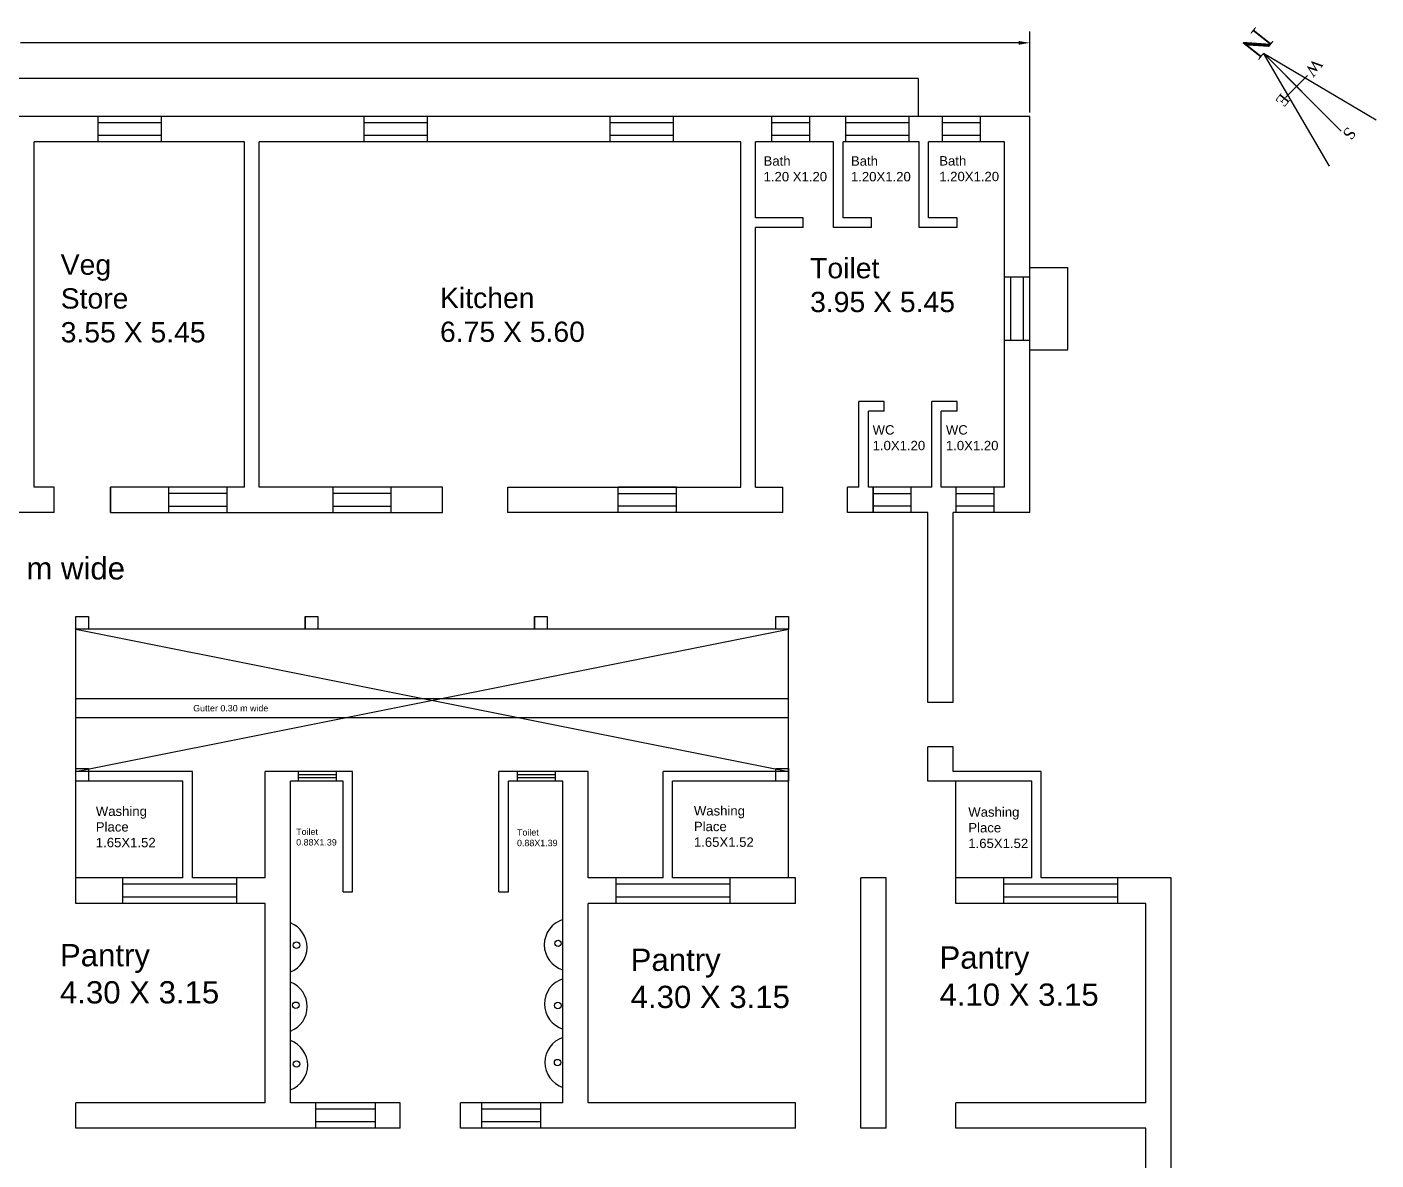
# Model space of a CAD drawing. Header units: inches. Extents: x 101 to 668, y -217 to 99.
# Drawn here: x 326.68 to 347.97, y 80.8 to 98.69 of the extents above; entities that cross this region are included whole.
import ezdxf

# ---------------------------------------------------------------- set-up
doc = ezdxf.new("R2010")
doc.units = ezdxf.units.IN
doc.header["$MEASUREMENT"] = 0
doc.layers.add('WALL', color=7, linetype='Continuous', lineweight=30)
doc.layers.add('window', color=7, linetype='Continuous', lineweight=13)
doc.styles.add('PRASAD', font='arial.ttf')
doc.styles.get("Standard").update_dxf_attribs({"font": 'arial.ttf'})
doc.dimstyles.get("Standard").update_dxf_attribs({"dimtxt": 0.18, "dimasz": 0.18, "dimexe": 0.18, "dimexo": 0.0625, "dimgap": 0.09, "dimtad": 0, "dimtih": 1, "dimtoh": 1, "dimdec": 4, "dimzin": 0, "dimdsep": 46, "dimtxsty": 'Standard', "dimcen": 0.09, "dimadec": 0, "dimazin": 0, "dimtfac": 1, "dimtdec": 4, "dimtofl": 0, "dimtmove": 0, "dimatfit": 3, "dimfxl": 1, "dimtolj": 1, "dimtzin": 0, "dimarcsym": 0})

# ---------------------------------------------------------------- blocks, each defined once
blk = doc.blocks.new('*D160')
at = {"color": 0, "lineweight": -2}
for p, q in [((309.578, 97.338), (309.578, 98.619)), ((342.508, 97.338), (342.508, 98.619)), ((309.758, 98.439), (325.51, 98.439)), ((342.328, 98.439), (326.576, 98.439))]:
    blk.add_line(p, q, dxfattribs=at)
at = {"color": 0}
for points in [[(309.758, 98.469), (309.758, 98.409), (309.578, 98.439)], [(342.328, 98.469), (342.328, 98.409), (342.508, 98.439)]]:
    blk.add_solid(points, dxfattribs=at)
at = {"layer": 'Defpoints', "color": 0}
for p in [(342.508, 98.439), (309.578, 97.276), (342.508, 97.276)]:
    blk.add_point(p, dxfattribs=at)
at = {"color": 0, "insert": (326.043, 98.439), "char_height": 0.18, "attachment_point": 5}
blk.add_mtext('\\A1;32.9300', dxfattribs=at)

msp = doc.modelspace()

# ---------------------------------------------------------------- linework, layer by layer
for p, q in [((340.74551, 97.87562), (311.07517, 97.87562)), ((340.74551, 97.87562), (340.74551, 97.27562)), ((342.50818, 97.27562), (309.57818, 97.27562)), ((327.79454, 97.27562), (327.79454, 96.87562)), ((328.79454, 97.17562), (327.79454, 97.17562)), ((328.79454, 97.27562), (328.79454, 96.87562)), ((331.99468, 97.27562), (331.99468, 96.87562)), ((332.99468, 97.17562), (331.99468, 97.17562)), ((332.99468, 97.27562), (332.99468, 96.87562)), ((335.87764, 97.27562), (335.87764, 96.87562)), ((336.87764, 97.17562), (335.87764, 97.17562)), ((336.87764, 97.27562), (336.87764, 96.87562)), ((338.4342, 96.87562), (338.4342, 97.27562)), ((339.0342, 97.17562), (338.4342, 97.17562)), ((339.0342, 96.87562), (339.0342, 97.27562)), ((339.59551, 97.27562), (339.59551, 96.87562)), ((340.59551, 97.17562), (339.59551, 97.17562)), ((340.59551, 97.27562), (340.59551, 96.87562)), ((341.13001, 96.87562), (341.13001, 97.27562)), ((341.73001, 97.17562), (341.13001, 97.17562)), ((341.73001, 96.87562), (341.73001, 97.27562)), ((342.50818, 91.02562), (342.50818, 97.27562)), ((328.79454, 96.97562), (327.79454, 96.97562)), ((332.99468, 96.97562), (331.99468, 96.97562)), ((336.87764, 96.97562), (335.87764, 96.97562)), ((339.0342, 96.97562), (338.4342, 96.97562)), ((340.59551, 96.97562), (339.59551, 96.97562)), ((341.73001, 96.97562), (341.13001, 96.97562)), ((330.1138, 96.87562), (326.79296, 96.87562)), ((326.79296, 91.42562), (326.79296, 96.87562)), ((330.1138, 91.42562), (330.1138, 96.87562)), ((334.61154, 96.87562), (330.3438, 96.87562)), ((330.3438, 91.42562), (330.3438, 96.87562)), ((337.9468, 96.87562), (334.61154, 96.87562)), ((337.9468, 94.40562), (337.9468, 96.87562)), ((339.40818, 96.87562), (338.1768, 96.87562)), ((338.1768, 95.67562), (338.1768, 96.87562)), ((339.40818, 96.87562), (338.1768, 96.87562)), ((338.1768, 95.67562), (338.1768, 96.87562)), ((339.40818, 95.52562), (339.40818, 96.87562)), ((340.75818, 96.87562), (339.55818, 96.87562)), ((339.55818, 95.67562), (339.55818, 96.87562)), ((340.75818, 96.87562), (339.55818, 96.87562)), ((340.75818, 95.52562), (340.75818, 96.87562)), ((342.10818, 96.87562), (340.90818, 96.87562)), ((340.90818, 95.67562), (340.90818, 96.87562)), ((342.10818, 96.87562), (340.90818, 96.87562)), ((342.10818, 91.42562), (342.10818, 96.87562)), ((342.10818, 91.42562), (342.10818, 96.87562)), ((338.9268, 95.67562), (338.1768, 95.67562)), ((338.9268, 95.52562), (338.9268, 95.67562)), ((340.00818, 95.67562), (339.55818, 95.67562)), ((340.00818, 95.52562), (340.00818, 95.67562)), ((341.35818, 95.67562), (340.90818, 95.67562)), ((341.35818, 95.52562), (341.35818, 95.67562)), ((341.35818, 95.52562), (341.35818, 95.67562)), ((338.1768, 94.40562), (338.1768, 95.52562)), ((338.9268, 95.52562), (338.1768, 95.52562)), ((340.00818, 95.52562), (339.40818, 95.52562)), ((341.35818, 95.52562), (340.75818, 95.52562)), ((342.50818, 94.89476), (343.10818, 94.89476)), ((343.10818, 93.59476), (343.10818, 94.89476)), ((342.10818, 94.74476), (342.50818, 94.74476)), ((342.20818, 93.74476), (342.20818, 94.74476)), ((342.40818, 93.74476), (342.40818, 94.74476)), ((337.9468, 91.42562), (337.9468, 94.40562)), ((338.1768, 91.42562), (338.1768, 94.40562)), ((342.10818, 93.74476), (342.50818, 93.74476)), ((342.50818, 93.59476), (343.10818, 93.59476)), ((339.80818, 91.42562), (339.80818, 92.77562)), ((340.20818, 92.77562), (339.80818, 92.77562)), ((339.95818, 91.42562), (339.95818, 92.62562)), ((340.20818, 92.62562), (339.95818, 92.62562)), ((340.20818, 92.62562), (340.20818, 92.77562)), ((340.95818, 91.42562), (340.95818, 92.77562)), ((341.35818, 92.77562), (340.95818, 92.77562)), ((341.10818, 91.42562), (341.10818, 92.62562)), ((341.35818, 92.62562), (341.10818, 92.62562)), ((341.35818, 92.62562), (341.35818, 92.77562)), ((327.10818, 91.42562), (326.79296, 91.42562)), ((327.10818, 91.02562), (327.10818, 91.42562)), ((327.99818, 91.02562), (327.99818, 91.42562)), ((330.1138, 91.42562), (327.99818, 91.42562)), ((327.99818, 91.42562), (327.99818, 91.02562)), ((328.91818, 91.02562), (328.91818, 91.42562)), ((329.83818, 91.02562), (329.83818, 91.42562)), ((333.23818, 91.42562), (330.3438, 91.42562)), ((331.50818, 91.02562), (331.50818, 91.42562)), ((332.42818, 91.02562), (332.42818, 91.42562)), ((333.23818, 91.02562), (333.23818, 91.42562)), ((334.26818, 91.02562), (334.26818, 91.42562)), ((334.26818, 91.42562), (337.9468, 91.42562)), ((336.92818, 91.42562), (336.00818, 91.42562)), ((336.00818, 91.02562), (336.00818, 91.42562)), ((336.92818, 91.02562), (336.92818, 91.42562)), ((338.1768, 91.42562), (338.60818, 91.42562)), ((338.60818, 91.02562), (338.60818, 91.42562)), ((339.80818, 91.42562), (339.62818, 91.42562)), ((339.80818, 91.42562), (339.62818, 91.42562)), ((339.62818, 91.02562), (339.62818, 91.42562)), ((339.80818, 91.42562), (339.62818, 91.42562)), ((339.80818, 91.42562), (339.62818, 91.42562)), ((340.95818, 91.42562), (339.95818, 91.42562)), ((339.97818, 91.42562), (339.95818, 91.42562)), ((340.95818, 91.42562), (339.95818, 91.42562)), ((339.97818, 91.42562), (339.95818, 91.42562)), ((340.03302, 91.42562), (340.03302, 91.02562)), ((340.03302, 91.02562), (340.03302, 91.42562)), ((340.63302, 91.02562), (340.63302, 91.42562)), ((342.10818, 91.42562), (341.10818, 91.42562)), ((342.10818, 91.42562), (341.10818, 91.42562)), ((341.34343, 91.02562), (341.34343, 91.42562)), ((341.94343, 91.02562), (341.94343, 91.42562)), ((329.83818, 91.32562), (328.91818, 91.32562)), ((332.42818, 91.32562), (331.50818, 91.32562)), ((336.00818, 91.32562), (336.92818, 91.32562)), ((340.03302, 91.32562), (340.63302, 91.32562)), ((341.34343, 91.32562), (341.94343, 91.32562)), ((327.10818, 91.02562), (323.11818, 91.02562)), ((327.99818, 91.02562), (333.23818, 91.02562)), ((328.91818, 91.12562), (329.83818, 91.12562)), ((331.50818, 91.12562), (332.42818, 91.12562)), ((338.60818, 91.02562), (334.26818, 91.02562)), ((336.92818, 91.12562), (336.00818, 91.12562)), ((340.89818, 91.02562), (339.62818, 91.02562)), ((339.97818, 91.02562), (339.62818, 91.02562)), ((340.63302, 91.12562), (340.03302, 91.12562)), ((340.89818, 88.02562), (340.89818, 91.02562)), ((342.50818, 91.02562), (341.29818, 91.02562)), ((341.29818, 88.02562), (341.29818, 91.02562)), ((341.94343, 91.12562), (341.34343, 91.12562)), ((327.44818, 89.18562), (327.44818, 89.38562)), ((327.44818, 89.38562), (327.64818, 89.38562)), ((327.64818, 89.38562), (327.64818, 89.18562)), ((331.06818, 89.38562), (331.06818, 89.18562)), ((331.06818, 89.18562), (331.06818, 89.38562)), ((331.06818, 89.38562), (331.26818, 89.38562)), ((331.26818, 89.38562), (331.26818, 89.18562)), ((334.68818, 89.38562), (334.68818, 89.18562)), ((334.68818, 89.18562), (334.68818, 89.38562)), ((334.68818, 89.38562), (334.88818, 89.38562)), ((334.88818, 89.38562), (334.88818, 89.18562)), ((338.49818, 89.18562), (338.49818, 89.38562)), ((338.49818, 89.38562), (338.69818, 89.38562)), ((338.69818, 89.38562), (338.69818, 89.18562)), ((327.44818, 84.85562), (327.44818, 89.18562)), ((338.69818, 89.18562), (327.44818, 89.18562)), ((327.44818, 89.18562), (338.69818, 86.93562)), ((327.44818, 86.93562), (338.69818, 89.18562)), ((327.64818, 89.18562), (327.44818, 89.18562)), ((331.26818, 89.18562), (331.06818, 89.18562)), ((334.88818, 89.18562), (334.68818, 89.18562)), ((338.69818, 89.18562), (338.49818, 89.18562)), ((338.69818, 85.25562), (338.69818, 89.18562)), ((338.69818, 88.08562), (327.44818, 88.08562)), ((341.29818, 88.02562), (340.89818, 88.02562)), ((338.69818, 87.78562), (327.44818, 87.78562)), ((341.29818, 87.32562), (340.89818, 87.32562)), ((340.89818, 86.78562), (340.89818, 87.32562)), ((341.29818, 86.93562), (341.29818, 87.32562)), ((327.44818, 86.78562), (327.44818, 86.98562)), ((327.44818, 86.98562), (327.64818, 86.98562)), ((329.28818, 86.93562), (327.44818, 86.93562)), ((327.64818, 86.98562), (327.64818, 86.78562)), ((329.28818, 85.25562), (329.28818, 86.93562)), ((330.43818, 85.25562), (330.43818, 86.93562)), ((331.81818, 86.93562), (330.43818, 86.93562)), ((330.96365, 86.78562), (330.96365, 86.93562)), ((331.56365, 86.88562), (330.96365, 86.88562)), ((331.56365, 86.78562), (331.56365, 86.93562)), ((331.81818, 85.03562), (331.81818, 86.93562)), ((335.53818, 86.93562), (334.12818, 86.93562)), ((334.12818, 85.03562), (334.12818, 86.93562)), ((334.41901, 86.78562), (334.41901, 86.93562)), ((335.01901, 86.88562), (334.41901, 86.88562)), ((335.01901, 86.78562), (335.01901, 86.93562)), ((335.53818, 85.25562), (335.53818, 86.93562)), ((338.69818, 86.93562), (336.71818, 86.93562)), ((336.71818, 85.25562), (336.71818, 86.93562)), ((338.49818, 86.78562), (338.49818, 86.98562)), ((338.49818, 86.98562), (338.69818, 86.98562)), ((338.69818, 86.98562), (338.69818, 86.78562)), ((342.68818, 86.93562), (341.29818, 86.93562)), ((342.68818, 85.25562), (342.68818, 86.93562)), ((329.13818, 86.78562), (327.44818, 86.78562)), ((327.64818, 86.78562), (327.44818, 86.78562)), ((329.13818, 85.25562), (329.13818, 86.78562)), ((331.66818, 86.78562), (330.83818, 86.78562)), ((330.83818, 81.70562), (330.83818, 86.78562)), ((331.56365, 86.83562), (330.96365, 86.83562)), ((331.66818, 85.03562), (331.66818, 86.78562)), ((335.13818, 86.78562), (334.27818, 86.78562)), ((334.27818, 85.03562), (334.27818, 86.78562)), ((335.01901, 86.83562), (334.41901, 86.83562)), ((335.13818, 81.70562), (335.13818, 86.78562)), ((338.69818, 86.78562), (336.86818, 86.78562)), ((336.86818, 85.25562), (336.86818, 86.78562)), ((338.69818, 86.78562), (338.49818, 86.78562)), ((342.53818, 86.78562), (340.89818, 86.78562)), ((341.33818, 84.85562), (341.33818, 86.78562)), ((342.53818, 85.25562), (342.53818, 86.78562)), ((329.13818, 85.25562), (327.44818, 85.25562)), ((328.18449, 85.25562), (328.18449, 84.85562)), ((330.43818, 85.25562), (329.28818, 85.25562)), ((329.98449, 85.25562), (329.98449, 84.85562)), ((330.83818, 81.70562), (330.83818, 85.25562)), ((335.13818, 81.70562), (335.13818, 85.25562)), ((336.71818, 85.25562), (335.53818, 85.25562)), ((335.9725, 85.25562), (335.9725, 84.85562)), ((338.80818, 85.25562), (336.86818, 85.25562)), ((337.7725, 85.25562), (337.7725, 84.85562)), ((338.80818, 84.85562), (338.80818, 85.25562)), ((339.83818, 81.30562), (339.83818, 85.25562)), ((340.23818, 85.25562), (339.83818, 85.25562)), ((340.23818, 81.30562), (340.23818, 85.25562)), ((342.53818, 85.25562), (341.33818, 85.25562)), ((342.091, 85.25562), (342.091, 84.85562)), ((344.73818, 85.25562), (342.68818, 85.25562)), ((343.891, 85.25562), (343.891, 84.85562)), ((344.73818, 70.23562), (344.73818, 85.25562)), ((329.28818, 85.15562), (328.18449, 85.15562)), ((329.98449, 85.15562), (329.28818, 85.15562)), ((331.66818, 85.03562), (331.81818, 85.03562)), ((334.12818, 85.03562), (334.27818, 85.03562)), ((336.86818, 85.15562), (335.9725, 85.15562)), ((337.7725, 85.15562), (336.86818, 85.15562)), ((342.53818, 85.15562), (342.091, 85.15562)), ((343.891, 85.15562), (342.53818, 85.15562)), ((330.43818, 84.85562), (327.44818, 84.85562)), ((329.98449, 84.95562), (328.18449, 84.95562)), ((330.43818, 81.70562), (330.43818, 84.85562)), ((335.53818, 81.70562), (335.53818, 84.85562)), ((338.80818, 84.85562), (335.53818, 84.85562)), ((337.7725, 84.95562), (335.9725, 84.95562)), ((344.33818, 84.85562), (341.33818, 84.85562)), ((343.891, 84.95562), (342.091, 84.95562)), ((344.33818, 81.70562), (344.33818, 84.85562)), ((328.18449, 83.30037), (328.18449, 83.30037)), ((342.091, 83.27349), (342.091, 83.27349)), ((327.44818, 81.30562), (327.44818, 81.70562)), ((330.43818, 81.70562), (327.44818, 81.70562)), ((332.56818, 81.70562), (330.83818, 81.70562)), ((331.23818, 81.30562), (331.23818, 81.70562)), ((332.17818, 81.60562), (331.23818, 81.60562)), ((332.17818, 81.30562), (332.17818, 81.70562)), ((332.56818, 81.30562), (332.56818, 81.70562)), ((333.51818, 81.30562), (333.51818, 81.70562)), ((335.13818, 81.70562), (333.51818, 81.70562)), ((333.85594, 81.30562), (333.85594, 81.70562)), ((334.78594, 81.60562), (333.85594, 81.60562)), ((334.78594, 81.30562), (334.78594, 81.70562)), ((338.80818, 81.70562), (335.53818, 81.70562)), ((338.80818, 81.30562), (338.80818, 81.70562)), ((341.33818, 81.30562), (341.33818, 81.70562)), ((344.33818, 81.70562), (341.33818, 81.70562)), ((332.17818, 81.40562), (331.23818, 81.40562)), ((334.78594, 81.40562), (333.85594, 81.40562)), ((332.56818, 81.30562), (327.44818, 81.30562)), ((338.80818, 81.30562), (333.51818, 81.30562)), ((340.23818, 81.30562), (339.83818, 81.30562)), ((344.33818, 81.30562), (341.33818, 81.30562)), ((344.33818, 70.63562), (344.33818, 81.30562))]:
    msp.add_line(p, q)
for centre in [(330.93138, 84.19525), (335.0595, 84.22453), (330.92099, 83.24672), (335.05684, 83.24304), (330.93249, 82.31903), (335.05277, 82.34168)]:
    msp.add_circle(centre, 0.051)
for centre, start, end in [((330.68374, 84.15973), 291.822141, 68.177859), ((335.25894, 84.20169), 106.899334, 253.100666), ((330.68607, 83.22571), 291.477275, 68.522725), ((335.26127, 83.26767), 107.234638, 252.765362), ((330.69284, 82.30181), 290.476602, 69.523398), ((335.26804, 82.34377), 108.215556, 251.784444)]:
    msp.add_arc(centre, 0.41545, start, end)
at = {"layer": 'window', "color": 162}
msp.add_line((346.89042, 97.92388), (346.54293, 97.57758), dxfattribs=at)

# ---------------------------------------------------------------- texts
at = {"attachment_point": 1}
for s, insert, char_height, width in [('Bath\\P1.20 X1.20', (338.30404, 96.64856), 0.14837, 2.729872), ('Bath\\P1.20X1.20', (339.68292, 96.64856), 0.14837, 2.729872), ('Bath\\P1.20X1.20', (341.07678, 96.65115), 0.14837, 2.729872), ('Veg\\PStore\\P3.55 X 5.45', (327.21008, 95.09827), 0.3200978, 2.729872), ('Toilet\\P3.95 X 5.45', (339.03877, 95.04273), 0.3200978, 2.729872), ('Kitchen\\P6.75 X 5.60', (333.19703, 94.57219), 0.3200978, 2.729872), ('WC\\P1.0X1.20', (340.02531, 92.4039), 0.14837, 2.729872), ('WC\\P1.0X1.20', (341.1818, 92.4039), 0.14837, 2.729872), ('Varandah 1.84 m wide', (323.30893, 90.31971), 0.351739, 8.6047683), ('Gutter 0.30 m wide', (329.30139, 87.98615), 0.100473, 2.729872), ('Washing \\PPlace\\P1.65X1.52', (327.7647, 86.38415), 0.14837, 2.729872), ('Washing \\PPlace\\P1.65X1.52', (337.20429, 86.39076), 0.14837, 2.729872), ('Washing \\PPlace\\P1.65X1.52', (341.53554, 86.37122), 0.14837, 2.729872), ('Toilet\\P0.88X1.39', (330.9274, 86.03667), 0.100473, 2.729872), ('Toilet\\P0.88X1.39', (334.41244, 86.02598), 0.100473, 2.729872), ('Pantry\\P4.30 X 3.15', (327.19903, 84.21302), 0.351739, 8.6047683), ('Pantry\\P4.30 X 3.15', (336.20663, 84.14057), 0.351739, 8.6047683), ('Pantry\\P4.10 X 3.15', (341.08084, 84.17644), 0.351739, 8.6047683)]:
    msp.add_mtext(s, dxfattribs=dict(at, insert=insert, char_height=char_height, width=width))
at = {"layer": 'WALL', "color": 162, "insert": (347.57526, 96.88887), "char_height": 0.1839716, "width": 0.4643508, "attachment_point": 3, "rotation": 231.773336, "style": 'PRASAD'}
msp.add_mtext('{\\fTimes New Roman|b0|i0|c0|p18;S}', dxfattribs=at)
at = {"layer": 'window', "color": 162, "attachment_point": 3, "rotation": 231.773336, "style": 'PRASAD'}
for s, insert, char_height, width in [('{\\fTimes New Roman|b0|i0|c0|p18;N}', (346.11524, 98.15948), 0.3679433, 0.9287016), ('{\\fTimes New Roman|b0|i0|c0|p18;W}', (346.98258, 97.88775), 0.1839716, 0.4643508), ('{\\fTimes New Roman|b0|i0|c0|p18;E}', (346.51752, 97.40896), 0.1839716, 0.4643508)]:
    msp.add_mtext(s, dxfattribs=dict(at, insert=insert, char_height=char_height, width=width))

# ---------------------------------------------------------------- dimensions: what is measured, and where the dimension line sits
dim = msp.add_linear_dim(base=(342.50818, 98.43895), p1=(309.57818, 97.27562), p2=(342.50818, 97.27562), dimstyle='Standard')
dim.commit()
dim.dimension.update_dxf_attribs({"geometry": '*D160', "text_midpoint": (326.04318, 98.43895)})

# ---------------------------------------------------------------- leaders
at = {"layer": 'window', "color": 162}
msp.add_leader([(346.19241, 98.2768), (347.41836, 97.04662)], dimstyle='Standard', override={"dimasz": 2, "dimgap": 1, "dimtad": 0, "dimldrblk": 'Open30'}, dxfattribs=at)

doc.saveas('drawing.dxf')
